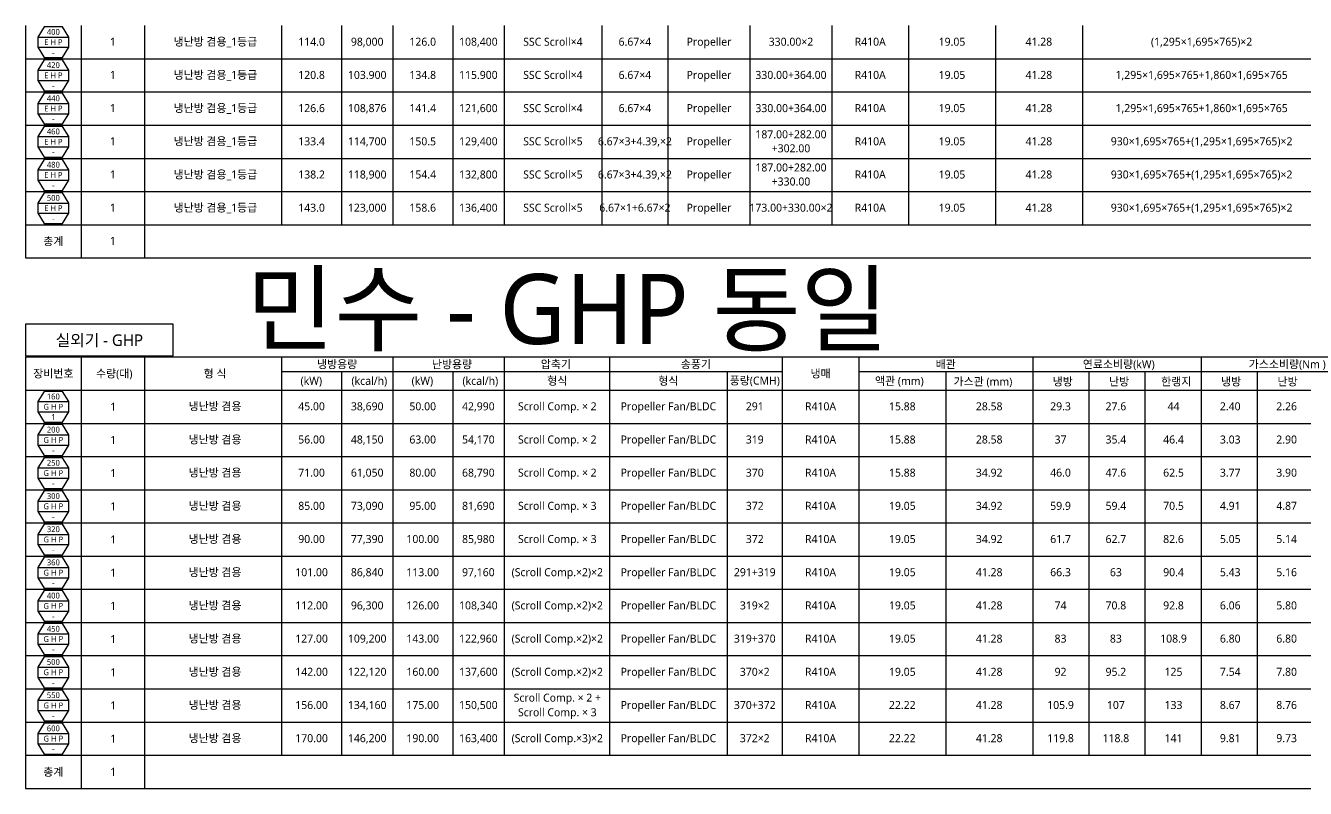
# Model space of a CAD drawing. Header units: millimetres. Extents: x -1305 to 107762, y -9150 to 56526.
# Drawn here: x 483 to 22384, y 1789 to 14843 of the extents above; entities that cross this region are included whole.
import ezdxf
from ezdxf.enums import TextEntityAlignment as Align

# ---------------------------------------------------------------- set-up
doc = ezdxf.new("R2010")
doc.units = ezdxf.units.MM
doc.layers.add('DVM_REPORT', color=7, linetype='Continuous')
doc.styles.add('맑은 고딕', font='malgun.ttf')

# ---------------------------------------------------------------- blocks, each defined once
blk = doc.blocks.new('A$Ca33948f4')
at = {"layer": 'DVM_REPORT', "color": 1}
for p, q in [((0, 568), (0, 0)), ((950, 568), (950, 0)), ((2035, 568), (2035, 0)), ((4379, 568), (4379, 0)), ((4379, 568), (4379, 0)), ((5408, 568), (5408, 0)), ((6283, 568), (6283, 0)), ((7309, 568), (7309, 0)), ((8188, 568), (8188, 0)), ((9993, 568), (9993, 0)), ((12006, 568), (12006, 0)), ((12949, 568), (12949, 0)), ((14259, 568), (14259, 0)), ((15746, 568), (15746, 0)), ((17234, 568), (17234, 0)), ((0, 0), (39183, 0))]:
    blk.add_line(p, q, dxfattribs=at)
at = {"layer": 'DVM_REPORT'}
blk.add_lwpolyline([(738, 196), (738, 372), (633, 548), (317, 548), (212, 372), (212, 196), (317, 20), (633, 20)], close=True, dxfattribs=at)
at = {"layer": 'DVM_REPORT', "color": 1}
for points in [[(18194, 568), (18194, 0)], [(19155, 568), (19155, 0)], [(20115, 568), (20115, 0)], [(21075, 568), (21075, 0)]]:
    blk.add_lwpolyline(points, dxfattribs=at)
at = {"layer": 'DVM_REPORT'}
for points in [[(212, 372), (738, 372)], [(212, 196), (738, 196)]]:
    blk.add_lwpolyline(points, dxfattribs=at)
at = {"layer": 'DVM_REPORT', "color": 2, "style": '맑은 고딕'}
for s, height, p in [('160', 100, (475, 460)), ('G H P', 100, (475, 284)), ('냉난방 겸용', 137, (3242, 292)), ('45.00', 137, (4894, 292)), ('38,690', 137, (5846, 292)), ('50.00', 137, (6796, 292)), ('42,990', 137, (7748, 292)), ('Scroll Comp. × 2', 137, (9099, 292)), ('Propeller Fan/BLDC', 137, (11000, 292)), ('291', 137, (12478, 292)), ('R410A', 137, (13604, 292)), ('15.88', 137, (15003, 292)), ('28.58', 137, (16490, 292)), ('29.3', 137, (17711, 292)), ('27.6', 137, (18658, 292)), ('44', 137, (19644, 292)), ('2.40', 137, (20615, 292)), ('2.26', 137, (21580, 292)), ('1', 100, (475, 108))]:
    blk.add_text(s, height=height, dxfattribs=at).set_placement(p, align=Align.MIDDLE_CENTER)
blk = doc.blocks.new('A$C50fac711')
at = {"layer": 'DVM_REPORT', "color": 1}
for p, q in [((0, 568), (0, 0)), ((950, 568), (950, 0)), ((2035, 568), (2035, 0)), ((4379, 568), (4379, 0)), ((4379, 568), (4379, 0)), ((5408, 568), (5408, 0)), ((6283, 568), (6283, 0)), ((7309, 568), (7309, 0)), ((8188, 568), (8188, 0)), ((9993, 568), (9993, 0)), ((12006, 568), (12006, 0)), ((12949, 568), (12949, 0)), ((14259, 568), (14259, 0)), ((15746, 568), (15746, 0)), ((17234, 568), (17234, 0)), ((0, 0), (39183, 0))]:
    blk.add_line(p, q, dxfattribs=at)
at = {"layer": 'DVM_REPORT'}
blk.add_lwpolyline([(738, 196), (738, 372), (633, 548), (317, 548), (212, 372), (212, 196), (317, 20), (633, 20)], close=True, dxfattribs=at)
at = {"layer": 'DVM_REPORT', "color": 1}
for points in [[(18194, 568), (18194, 0)], [(19155, 568), (19155, 0)], [(20115, 568), (20115, 0)], [(21075, 568), (21075, 0)]]:
    blk.add_lwpolyline(points, dxfattribs=at)
at = {"layer": 'DVM_REPORT'}
for points in [[(212, 372), (738, 372)], [(212, 196), (738, 196)]]:
    blk.add_lwpolyline(points, dxfattribs=at)
at = {"layer": 'DVM_REPORT', "color": 2, "style": '맑은 고딕'}
for s, height, p in [('200', 100, (475, 460)), ('G H P', 100, (475, 284)), ('냉난방 겸용', 137, (3242, 292)), ('56.00', 137, (4894, 292)), ('48,150', 137, (5846, 292)), ('63.00', 137, (6796, 292)), ('54,170', 137, (7748, 292)), ('Scroll Comp. × 2', 137, (9099, 292)), ('Propeller Fan/BLDC', 137, (11000, 292)), ('319', 137, (12478, 292)), ('R410A', 137, (13604, 292)), ('15.88', 137, (15003, 292)), ('28.58', 137, (16490, 292)), ('37', 137, (17711, 292)), ('35.4', 137, (18658, 292)), ('46.4', 137, (19644, 292)), ('3.03', 137, (20615, 292)), ('2.90', 137, (21580, 292)), ('-', 100, (475, 108))]:
    blk.add_text(s, height=height, dxfattribs=at).set_placement(p, align=Align.MIDDLE_CENTER)
blk = doc.blocks.new('A$C5308989e')
at = {"layer": 'DVM_REPORT', "color": 1}
for p, q in [((0, 568), (0, 0)), ((950, 568), (950, 0)), ((2035, 568), (2035, 0)), ((4379, 568), (4379, 0)), ((4379, 568), (4379, 0)), ((5408, 568), (5408, 0)), ((6283, 568), (6283, 0)), ((7309, 568), (7309, 0)), ((8188, 568), (8188, 0)), ((9993, 568), (9993, 0)), ((12006, 568), (12006, 0)), ((12949, 568), (12949, 0)), ((14259, 568), (14259, 0)), ((15746, 568), (15746, 0)), ((17234, 568), (17234, 0)), ((0, 0), (39183, 0))]:
    blk.add_line(p, q, dxfattribs=at)
at = {"layer": 'DVM_REPORT'}
blk.add_lwpolyline([(738, 196), (738, 372), (633, 548), (317, 548), (212, 372), (212, 196), (317, 20), (633, 20)], close=True, dxfattribs=at)
at = {"layer": 'DVM_REPORT', "color": 1}
for points in [[(18194, 568), (18194, 0)], [(19155, 568), (19155, 0)], [(20115, 568), (20115, 0)], [(21075, 568), (21075, 0)]]:
    blk.add_lwpolyline(points, dxfattribs=at)
at = {"layer": 'DVM_REPORT'}
for points in [[(212, 372), (738, 372)], [(212, 196), (738, 196)]]:
    blk.add_lwpolyline(points, dxfattribs=at)
at = {"layer": 'DVM_REPORT', "color": 2, "style": '맑은 고딕'}
for s, height, p in [('250', 100, (475, 460)), ('G H P', 100, (475, 284)), ('냉난방 겸용', 137, (3242, 292)), ('71.00', 137, (4894, 292)), ('61,050', 137, (5846, 292)), ('80.00', 137, (6796, 292)), ('68,790', 137, (7748, 292)), ('Scroll Comp. × 2', 137, (9099, 292)), ('Propeller Fan/BLDC', 137, (11000, 292)), ('370', 137, (12478, 292)), ('R410A', 137, (13604, 292)), ('15.88', 137, (15003, 292)), ('34.92', 137, (16490, 292)), ('46.0', 137, (17711, 292)), ('47.6', 137, (18658, 292)), ('62.5', 137, (19644, 292)), ('3.77', 137, (20615, 292)), ('3.90', 137, (21580, 292)), ('-', 100, (475, 108))]:
    blk.add_text(s, height=height, dxfattribs=at).set_placement(p, align=Align.MIDDLE_CENTER)
blk = doc.blocks.new('A$C57ee22e8')
at = {"layer": 'DVM_REPORT', "color": 1}
for p, q in [((0, 568), (0, 0)), ((950, 568), (950, 0)), ((2035, 568), (2035, 0)), ((4379, 568), (4379, 0)), ((4379, 568), (4379, 0)), ((5408, 568), (5408, 0)), ((6283, 568), (6283, 0)), ((7309, 568), (7309, 0)), ((8188, 568), (8188, 0)), ((9993, 568), (9993, 0)), ((12006, 568), (12006, 0)), ((12949, 568), (12949, 0)), ((14259, 568), (14259, 0)), ((15746, 568), (15746, 0)), ((17234, 568), (17234, 0)), ((0, 0), (39183, 0))]:
    blk.add_line(p, q, dxfattribs=at)
at = {"layer": 'DVM_REPORT'}
blk.add_lwpolyline([(738, 196), (738, 372), (633, 548), (317, 548), (212, 372), (212, 196), (317, 20), (633, 20)], close=True, dxfattribs=at)
at = {"layer": 'DVM_REPORT', "color": 1}
for points in [[(18194, 568), (18194, 0)], [(19155, 568), (19155, 0)], [(20115, 568), (20115, 0)], [(21075, 568), (21075, 0)]]:
    blk.add_lwpolyline(points, dxfattribs=at)
at = {"layer": 'DVM_REPORT'}
for points in [[(212, 372), (738, 372)], [(212, 196), (738, 196)]]:
    blk.add_lwpolyline(points, dxfattribs=at)
at = {"layer": 'DVM_REPORT', "color": 2, "style": '맑은 고딕'}
for s, height, p in [('300', 100, (475, 460)), ('G H P', 100, (475, 284)), ('냉난방 겸용', 137, (3242, 292)), ('85.00', 137, (4894, 292)), ('73,090', 137, (5846, 292)), ('95.00', 137, (6796, 292)), ('81,690', 137, (7748, 292)), ('Scroll Comp. × 3', 137, (9099, 292)), ('Propeller Fan/BLDC', 137, (11000, 292)), ('372', 137, (12478, 292)), ('R410A', 137, (13604, 292)), ('19.05', 137, (15003, 292)), ('34.92', 137, (16490, 292)), ('59.9', 137, (17711, 292)), ('59.4', 137, (18658, 292)), ('70.5', 137, (19644, 292)), ('4.91', 137, (20615, 292)), ('4.87', 137, (21580, 292)), ('-', 100, (475, 108))]:
    blk.add_text(s, height=height, dxfattribs=at).set_placement(p, align=Align.MIDDLE_CENTER)
blk = doc.blocks.new('A$C3d9da7af')
at = {"layer": 'DVM_REPORT', "color": 1}
for p, q in [((0, 568), (0, 0)), ((950, 568), (950, 0)), ((2035, 568), (2035, 0)), ((4379, 568), (4379, 0)), ((4379, 568), (4379, 0)), ((5408, 568), (5408, 0)), ((6283, 568), (6283, 0)), ((7309, 568), (7309, 0)), ((8188, 568), (8188, 0)), ((9993, 568), (9993, 0)), ((12006, 568), (12006, 0)), ((12949, 568), (12949, 0)), ((14259, 568), (14259, 0)), ((15746, 568), (15746, 0)), ((17234, 568), (17234, 0)), ((0, 0), (39183, 0))]:
    blk.add_line(p, q, dxfattribs=at)
at = {"layer": 'DVM_REPORT'}
blk.add_lwpolyline([(738, 196), (738, 372), (633, 548), (317, 548), (212, 372), (212, 196), (317, 20), (633, 20)], close=True, dxfattribs=at)
at = {"layer": 'DVM_REPORT', "color": 1}
for points in [[(18194, 568), (18194, 0)], [(19155, 568), (19155, 0)], [(20115, 568), (20115, 0)], [(21075, 568), (21075, 0)]]:
    blk.add_lwpolyline(points, dxfattribs=at)
at = {"layer": 'DVM_REPORT'}
for points in [[(212, 372), (738, 372)], [(212, 196), (738, 196)]]:
    blk.add_lwpolyline(points, dxfattribs=at)
at = {"layer": 'DVM_REPORT', "color": 2, "style": '맑은 고딕'}
for s, height, p in [('320', 100, (475, 460)), ('G H P', 100, (475, 284)), ('냉난방 겸용', 137, (3242, 292)), ('90.00', 137, (4894, 292)), ('77,390', 137, (5846, 292)), ('100.00', 137, (6796, 292)), ('85,980', 137, (7748, 292)), ('Scroll Comp. × 3', 137, (9099, 292)), ('Propeller Fan/BLDC', 137, (11000, 292)), ('372', 137, (12478, 292)), ('R410A', 137, (13604, 292)), ('19.05', 137, (15003, 292)), ('34.92', 137, (16490, 292)), ('61.7', 137, (17711, 292)), ('62.7', 137, (18658, 292)), ('82.6', 137, (19644, 292)), ('5.05', 137, (20615, 292)), ('5.14', 137, (21580, 292)), ('-', 100, (475, 108))]:
    blk.add_text(s, height=height, dxfattribs=at).set_placement(p, align=Align.MIDDLE_CENTER)
blk = doc.blocks.new('A$C30527f37')
at = {"layer": 'DVM_REPORT', "color": 1}
for p, q in [((0, 568), (0, 0)), ((950, 568), (950, 0)), ((2035, 568), (2035, 0)), ((4379, 568), (4379, 0)), ((4379, 568), (4379, 0)), ((5408, 568), (5408, 0)), ((6283, 568), (6283, 0)), ((7309, 568), (7309, 0)), ((8188, 568), (8188, 0)), ((9993, 568), (9993, 0)), ((12006, 568), (12006, 0)), ((12949, 568), (12949, 0)), ((14259, 568), (14259, 0)), ((15746, 568), (15746, 0)), ((17234, 568), (17234, 0)), ((0, 0), (39183, 0))]:
    blk.add_line(p, q, dxfattribs=at)
at = {"layer": 'DVM_REPORT'}
blk.add_lwpolyline([(738, 196), (738, 372), (633, 548), (317, 548), (212, 372), (212, 196), (317, 20), (633, 20)], close=True, dxfattribs=at)
at = {"layer": 'DVM_REPORT', "color": 1}
for points in [[(18194, 568), (18194, 0)], [(19155, 568), (19155, 0)], [(20115, 568), (20115, 0)], [(21075, 568), (21075, 0)]]:
    blk.add_lwpolyline(points, dxfattribs=at)
at = {"layer": 'DVM_REPORT'}
for points in [[(212, 372), (738, 372)], [(212, 196), (738, 196)]]:
    blk.add_lwpolyline(points, dxfattribs=at)
at = {"layer": 'DVM_REPORT', "color": 2, "style": '맑은 고딕'}
for s, height, p in [('360', 100, (475, 460)), ('G H P', 100, (475, 284)), ('냉난방 겸용', 137, (3242, 292)), ('101.00', 137, (4894, 292)), ('86,840', 137, (5846, 292)), ('113.00', 137, (6796, 292)), ('97,160', 137, (7748, 292)), ('(Scroll Comp.×2)×2', 137, (9099, 292)), ('Propeller Fan/BLDC', 137, (11000, 292)), ('291+319', 137, (12478, 292)), ('R410A', 137, (13604, 292)), ('19.05', 137, (15003, 292)), ('41.28', 137, (16490, 292)), ('66.3', 137, (17711, 292)), ('63', 137, (18658, 292)), ('90.4', 137, (19644, 292)), ('5.43', 137, (20615, 292)), ('5.16', 137, (21580, 292)), ('-', 100, (475, 108))]:
    blk.add_text(s, height=height, dxfattribs=at).set_placement(p, align=Align.MIDDLE_CENTER)
blk = doc.blocks.new('A$C9c4322e8')
at = {"layer": 'DVM_REPORT', "color": 1}
for p, q in [((0, 568), (0, 0)), ((950, 568), (950, 0)), ((2035, 568), (2035, 0)), ((4379, 568), (4379, 0)), ((4379, 568), (4379, 0)), ((5408, 568), (5408, 0)), ((6283, 568), (6283, 0)), ((7309, 568), (7309, 0)), ((8188, 568), (8188, 0)), ((9993, 568), (9993, 0)), ((12006, 568), (12006, 0)), ((12949, 568), (12949, 0)), ((14259, 568), (14259, 0)), ((15746, 568), (15746, 0)), ((17234, 568), (17234, 0)), ((0, 0), (39183, 0))]:
    blk.add_line(p, q, dxfattribs=at)
at = {"layer": 'DVM_REPORT'}
blk.add_lwpolyline([(738, 196), (738, 372), (633, 548), (317, 548), (212, 372), (212, 196), (317, 20), (633, 20)], close=True, dxfattribs=at)
at = {"layer": 'DVM_REPORT', "color": 1}
for points in [[(18194, 568), (18194, 0)], [(19155, 568), (19155, 0)], [(20115, 568), (20115, 0)], [(21075, 568), (21075, 0)]]:
    blk.add_lwpolyline(points, dxfattribs=at)
at = {"layer": 'DVM_REPORT'}
for points in [[(212, 372), (738, 372)], [(212, 196), (738, 196)]]:
    blk.add_lwpolyline(points, dxfattribs=at)
at = {"layer": 'DVM_REPORT', "color": 2, "style": '맑은 고딕'}
for s, height, p in [('400', 100, (475, 460)), ('G H P', 100, (475, 284)), ('냉난방 겸용', 137, (3242, 292)), ('112.00', 137, (4894, 292)), ('96,300', 137, (5846, 292)), ('126.00', 137, (6796, 292)), ('108,340', 137, (7748, 292)), ('(Scroll Comp.×2)×2', 137, (9099, 292)), ('Propeller Fan/BLDC', 137, (11000, 292)), ('319×2', 137, (12478, 292)), ('R410A', 137, (13604, 292)), ('19.05', 137, (15003, 292)), ('41.28', 137, (16490, 292)), ('74', 137, (17711, 292)), ('70.8', 137, (18658, 292)), ('92.8', 137, (19644, 292)), ('6.06', 137, (20615, 292)), ('5.80', 137, (21580, 292)), ('-', 100, (475, 108))]:
    blk.add_text(s, height=height, dxfattribs=at).set_placement(p, align=Align.MIDDLE_CENTER)
blk = doc.blocks.new('A$Ca50f3c1b')
at = {"layer": 'DVM_REPORT', "color": 1}
for p, q in [((0, 568), (0, 0)), ((950, 568), (950, 0)), ((2035, 568), (2035, 0)), ((4379, 568), (4379, 0)), ((4379, 568), (4379, 0)), ((5408, 568), (5408, 0)), ((6283, 568), (6283, 0)), ((7309, 568), (7309, 0)), ((8188, 568), (8188, 0)), ((9993, 568), (9993, 0)), ((12006, 568), (12006, 0)), ((12949, 568), (12949, 0)), ((14259, 568), (14259, 0)), ((15746, 568), (15746, 0)), ((17234, 568), (17234, 0)), ((0, 0), (39183, 0))]:
    blk.add_line(p, q, dxfattribs=at)
at = {"layer": 'DVM_REPORT'}
blk.add_lwpolyline([(738, 196), (738, 372), (633, 548), (317, 548), (212, 372), (212, 196), (317, 20), (633, 20)], close=True, dxfattribs=at)
at = {"layer": 'DVM_REPORT', "color": 1}
for points in [[(18194, 568), (18194, 0)], [(19155, 568), (19155, 0)], [(20115, 568), (20115, 0)], [(21075, 568), (21075, 0)]]:
    blk.add_lwpolyline(points, dxfattribs=at)
at = {"layer": 'DVM_REPORT'}
for points in [[(212, 372), (738, 372)], [(212, 196), (738, 196)]]:
    blk.add_lwpolyline(points, dxfattribs=at)
at = {"layer": 'DVM_REPORT', "color": 2, "style": '맑은 고딕'}
for s, height, p in [('450', 100, (475, 460)), ('G H P', 100, (475, 284)), ('냉난방 겸용', 137, (3242, 292)), ('127.00', 137, (4894, 292)), ('109,200', 137, (5846, 292)), ('143.00', 137, (6796, 292)), ('122,960', 137, (7748, 292)), ('(Scroll Comp.×2)×2', 137, (9099, 292)), ('Propeller Fan/BLDC', 137, (11000, 292)), ('319+370', 137, (12478, 292)), ('R410A', 137, (13604, 292)), ('19.05', 137, (15003, 292)), ('41.28', 137, (16490, 292)), ('83', 137, (17711, 292)), ('83', 137, (18658, 292)), ('108.9', 137, (19644, 292)), ('6.80', 137, (20615, 292)), ('6.80', 137, (21580, 292)), ('-', 100, (475, 108))]:
    blk.add_text(s, height=height, dxfattribs=at).set_placement(p, align=Align.MIDDLE_CENTER)
blk = doc.blocks.new('A$C02f56cc2')
at = {"layer": 'DVM_REPORT', "color": 1}
for p, q in [((0, 568), (0, 0)), ((950, 568), (950, 0)), ((2035, 568), (2035, 0)), ((4379, 568), (4379, 0)), ((4379, 568), (4379, 0)), ((5408, 568), (5408, 0)), ((6283, 568), (6283, 0)), ((7309, 568), (7309, 0)), ((8188, 568), (8188, 0)), ((9993, 568), (9993, 0)), ((12006, 568), (12006, 0)), ((12949, 568), (12949, 0)), ((14259, 568), (14259, 0)), ((15746, 568), (15746, 0)), ((17234, 568), (17234, 0)), ((0, 0), (39183, 0))]:
    blk.add_line(p, q, dxfattribs=at)
at = {"layer": 'DVM_REPORT'}
blk.add_lwpolyline([(738, 196), (738, 372), (633, 548), (317, 548), (212, 372), (212, 196), (317, 20), (633, 20)], close=True, dxfattribs=at)
at = {"layer": 'DVM_REPORT', "color": 1}
for points in [[(18194, 568), (18194, 0)], [(19155, 568), (19155, 0)], [(20115, 568), (20115, 0)], [(21075, 568), (21075, 0)]]:
    blk.add_lwpolyline(points, dxfattribs=at)
at = {"layer": 'DVM_REPORT'}
for points in [[(212, 372), (738, 372)], [(212, 196), (738, 196)]]:
    blk.add_lwpolyline(points, dxfattribs=at)
at = {"layer": 'DVM_REPORT', "color": 2, "style": '맑은 고딕'}
for s, height, p in [('500', 100, (475, 460)), ('G H P', 100, (475, 284)), ('냉난방 겸용', 137, (3242, 292)), ('142.00', 137, (4894, 292)), ('122,120', 137, (5846, 292)), ('160.00', 137, (6796, 292)), ('137,600', 137, (7748, 292)), ('(Scroll Comp.×2)×2', 137, (9099, 292)), ('Propeller Fan/BLDC', 137, (11000, 292)), ('370×2', 137, (12478, 292)), ('R410A', 137, (13604, 292)), ('19.05', 137, (15003, 292)), ('41.28', 137, (16490, 292)), ('92', 137, (17711, 292)), ('95.2', 137, (18658, 292)), ('125', 137, (19644, 292)), ('7.54', 137, (20615, 292)), ('7.80', 137, (21580, 292)), ('-', 100, (475, 108))]:
    blk.add_text(s, height=height, dxfattribs=at).set_placement(p, align=Align.MIDDLE_CENTER)
blk = doc.blocks.new('A$C9909911a')
at = {"layer": 'DVM_REPORT', "color": 1}
for p, q in [((0, 568), (0, 0)), ((950, 568), (950, 0)), ((2035, 568), (2035, 0)), ((4379, 568), (4379, 0)), ((4379, 568), (4379, 0)), ((5408, 568), (5408, 0)), ((6283, 568), (6283, 0)), ((7309, 568), (7309, 0)), ((8188, 568), (8188, 0)), ((9993, 568), (9993, 0)), ((12006, 568), (12006, 0)), ((12949, 568), (12949, 0)), ((14259, 568), (14259, 0)), ((15746, 568), (15746, 0)), ((17234, 568), (17234, 0)), ((0, 0), (39183, 0))]:
    blk.add_line(p, q, dxfattribs=at)
at = {"layer": 'DVM_REPORT'}
blk.add_lwpolyline([(738, 196), (738, 372), (633, 548), (317, 548), (212, 372), (212, 196), (317, 20), (633, 20)], close=True, dxfattribs=at)
at = {"layer": 'DVM_REPORT', "color": 1}
for points in [[(18194, 568), (18194, 0)], [(19155, 568), (19155, 0)], [(20115, 568), (20115, 0)], [(21075, 568), (21075, 0)]]:
    blk.add_lwpolyline(points, dxfattribs=at)
at = {"layer": 'DVM_REPORT'}
for points in [[(212, 372), (738, 372)], [(212, 196), (738, 196)]]:
    blk.add_lwpolyline(points, dxfattribs=at)
at = {"layer": 'DVM_REPORT', "color": 2, "style": '맑은 고딕'}
for s, height, p in [('550', 100, (475, 460)), ('Scroll Comp. × 2 +', 137, (9099, 417)), ('G H P', 100, (475, 284)), ('냉난방 겸용', 137, (3242, 292)), ('156.00', 137, (4894, 292)), ('134,160', 137, (5846, 292)), ('175.00', 137, (6796, 292)), ('150,500', 137, (7748, 292)), ('Scroll Comp. × 3', 137, (9099, 167)), ('Propeller Fan/BLDC', 137, (11000, 292)), ('370+372', 137, (12478, 292)), ('R410A', 137, (13604, 292)), ('22.22', 137, (15003, 292)), ('41.28', 137, (16490, 292)), ('105.9', 137, (17711, 292)), ('107', 137, (18658, 292)), ('133', 137, (19644, 292)), ('8.67', 137, (20615, 292)), ('8.76', 137, (21580, 292)), ('-', 100, (475, 108))]:
    blk.add_text(s, height=height, dxfattribs=at).set_placement(p, align=Align.MIDDLE_CENTER)
blk = doc.blocks.new('A$Cf9d65b0c')
at = {"layer": 'DVM_REPORT', "color": 1}
for p, q in [((0, 568), (0, 0)), ((950, 568), (950, 0)), ((2035, 568), (2035, 0)), ((4379, 568), (4379, 0)), ((4379, 568), (4379, 0)), ((5408, 568), (5408, 0)), ((6283, 568), (6283, 0)), ((7309, 568), (7309, 0)), ((8188, 568), (8188, 0)), ((9993, 568), (9993, 0)), ((12006, 568), (12006, 0)), ((12949, 568), (12949, 0)), ((14259, 568), (14259, 0)), ((15746, 568), (15746, 0)), ((17234, 568), (17234, 0)), ((0, 0), (39183, 0))]:
    blk.add_line(p, q, dxfattribs=at)
at = {"layer": 'DVM_REPORT'}
blk.add_lwpolyline([(738, 196), (738, 372), (633, 548), (317, 548), (212, 372), (212, 196), (317, 20), (633, 20)], close=True, dxfattribs=at)
at = {"layer": 'DVM_REPORT', "color": 1}
for points in [[(18194, 568), (18194, 0)], [(19155, 568), (19155, 0)], [(20115, 568), (20115, 0)], [(21075, 568), (21075, 0)]]:
    blk.add_lwpolyline(points, dxfattribs=at)
at = {"layer": 'DVM_REPORT'}
for points in [[(212, 372), (738, 372)], [(212, 196), (738, 196)]]:
    blk.add_lwpolyline(points, dxfattribs=at)
at = {"layer": 'DVM_REPORT', "color": 2, "style": '맑은 고딕'}
for s, height, p in [('600', 100, (475, 460)), ('G H P', 100, (475, 284)), ('냉난방 겸용', 137, (3242, 292)), ('170.00', 137, (4894, 292)), ('146,200', 137, (5846, 292)), ('190.00', 137, (6796, 292)), ('163,400', 137, (7748, 292)), ('(Scroll Comp.×3)×2', 137, (9099, 292)), ('Propeller Fan/BLDC', 137, (11000, 292)), ('372×2', 137, (12478, 292)), ('R410A', 137, (13604, 292)), ('22.22', 137, (15003, 292)), ('41.28', 137, (16490, 292)), ('119.8', 137, (17711, 292)), ('118.8', 137, (18658, 292)), ('141', 137, (19644, 292)), ('9.81', 137, (20615, 292)), ('9.73', 137, (21580, 292)), ('-', 100, (475, 108))]:
    blk.add_text(s, height=height, dxfattribs=at).set_placement(p, align=Align.MIDDLE_CENTER)
blk = doc.blocks.new('A$C4023a230')
at = {"layer": 'DVM_REPORT', "color": 1}
for p, q in [((0, 568), (0, 0)), ((950, 568), (950, 0)), ((2035, 568), (2035, 0)), ((0, 0), (39183, 0))]:
    blk.add_line(p, q, dxfattribs=at)
at = {"layer": 'DVM_REPORT', "color": 2, "style": '맑은 고딕'}
blk.add_text('총계', height=137, dxfattribs=at).set_placement((475, 284), align=Align.MIDDLE_CENTER)
blk = doc.blocks.new('A$C370d0fec')
at = {"layer": 'DVM_REPORT'}
for p, q in [((0, 568), (0, 0)), ((0, 0), (35203, 0))]:
    blk.add_line(p, q, dxfattribs=at)
at = {"layer": 'DVM_REPORT', "color": 1}
for p, q in [((950, 568), (950, 0)), ((2035, 568), (2035, 0))]:
    blk.add_line(p, q, dxfattribs=at)
at = {"layer": 'DVM_REPORT', "color": 2, "style": '맑은 고딕'}
blk.add_text('총계', height=137, dxfattribs=at).set_placement((475, 284), align=Align.MIDDLE_CENTER)
blk = doc.blocks.new('A$C5af08ec7')
at = {"layer": 'DVM_REPORT', "color": 7}
for p, q in [((2527, 1128), (0, 1128)), ((0, 1128), (0, 585)), ((2527, 585), (2527, 1128)), ((0, 585), (2527, 585)), ((0, 568), (39183, 568)), ((0, 568), (0, 0)), ((0, 0), (39183, 0))]:
    blk.add_line(p, q, dxfattribs=at)
at = {"layer": 'DVM_REPORT', "color": 1}
for p, q in [((950, 568), (950, 0)), ((2035, 568), (2035, 0)), ((4379, 568), (4379, 0)), ((4379, 568), (4379, 0)), ((6283, 568), (6283, 0)), ((8188, 568), (8188, 0)), ((9993, 568), (9993, 0)), ((12949, 568), (12949, 0)), ((14259, 568), (14259, 0)), ((14259, 568), (14259, 0)), ((17234, 568), (17234, 0)), ((20115, 568), (20115, 0)), ((4379, 321), (12949, 321)), ((5408, 321), (5408, 0)), ((7309, 321), (7309, 0)), ((12006, 321), (12006, 0)), ((14259, 321), (17234, 321)), ((15746, 321), (15746, 0)), ((17234, 321), (22996, 321)), ((18194, 321), (18194, 0)), ((19155, 321), (19155, 0)), ((21075, 321), (21075, 0))]:
    blk.add_line(p, q, dxfattribs=at)
at = {"layer": 'DVM_REPORT', "color": 7, "style": '맑은 고딕'}
blk.add_text('실외기 - GHP', height=197.8, dxfattribs=at).set_placement((1263, 856), align=Align.MIDDLE_CENTER)
at = {"layer": 'DVM_REPORT', "color": 2, "style": '맑은 고딕'}
for s, p in [('냉방용량', (5331, 444)), ('난방용량', (7297, 442)), ('압축기', (9075, 444)), ('송풍기', (11471, 444)), ('배관', (15746, 444)), ('연료소비량(kW)', (18707, 444)), ('가스소비량(Nm )', (21590, 444)), ('장비번호', (475, 284)), ('수량(대)', (1517, 284)), ('형 식', (3242, 284)), ('(kW)', (4889, 160)), ('(kcal/h)', (5882, 160)), ('(kW)', (6790, 160)), ('(kcal/h)', (7782, 160)), ('형식', (9099, 160)), ('형식', (11000, 160)), ('풍량(CMH)', (12478, 164)), ('냉매', (13604, 284))]:
    blk.add_text(s, height=137.3, dxfattribs=at).set_placement(p, align=Align.MIDDLE_CENTER)
for s, p in [('액관 (mm)', (15369, 158)), ('가스관 (mm)', (16885, 147)), ('냉방', (17920, 147)), ('난방', (18887, 147)), ('한랭지', (19950, 147)), ('냉방', (20801, 147)), ('난방', (21768, 147))]:
    blk.add_text(s, height=137.3, dxfattribs=at).set_placement(p, align=Align.MIDDLE_RIGHT)
blk = doc.blocks.new('A$C440fe562')
at = {"layer": 'DVM_REPORT'}
blk.add_line((0, 568), (0, 0), dxfattribs=at)
at = {"layer": 'DVM_REPORT', "color": 1}
for p, q in [((950, 568), (950, 0)), ((2035, 568), (2035, 0)), ((4379, 568), (4379, 0)), ((5408, 568), (5408, 0)), ((6283, 568), (6283, 0)), ((7309, 568), (7309, 0)), ((8188, 568), (8188, 0)), ((9861, 568), (9861, 0)), ((10993, 568), (10993, 0)), ((12396, 568), (12396, 0)), ((13799, 568), (13799, 0)), ((15109, 568), (15109, 0)), ((16596, 568), (16596, 0)), ((18084, 568), (18084, 0)), ((0, 0), (35203, 0))]:
    blk.add_line(p, q, dxfattribs=at)
at = {"layer": 'DVM_REPORT'}
blk.add_lwpolyline([(738, 196), (738, 372), (633, 548), (317, 548), (212, 372), (212, 196), (317, 20), (633, 20)], close=True, dxfattribs=at)
for points in [[(212, 372), (738, 372)], [(212, 196), (738, 196)]]:
    blk.add_lwpolyline(points, dxfattribs=at)
at = {"layer": 'DVM_REPORT', "color": 2, "style": '맑은 고딕'}
for s, height, p in [('500', 100, (475, 460)), ('E H P', 100, (475, 284)), ('냉난방 겸용_1등급', 137, (3248, 292)), ('143.0', 137, (4894, 292)), ('123,000', 137, (5846, 292)), ('158.6', 137, (6796, 292)), ('136,400', 137, (7748, 292)), ('SSC Scroll×5', 137, (9024, 292)), ('6.67×1+6.67×2', 137, (10427, 292)), ('Propeller', 137, (11695, 292)), ('173.00+330.00×2', 137, (13098, 292)), ('R410A', 137, (14454, 292)), ('19.05', 137, (15853, 292)), ('41.28', 137, (17340, 292)), ('930×1,695×765+(1,295×1,695×765)×2', 137, (20125, 292)), ('-', 100, (475, 108))]:
    blk.add_text(s, height=height, dxfattribs=at).set_placement(p, align=Align.MIDDLE_CENTER)
blk = doc.blocks.new('A$Ccde1b385')
at = {"layer": 'DVM_REPORT'}
blk.add_line((0, 568), (0, 0), dxfattribs=at)
at = {"layer": 'DVM_REPORT', "color": 1}
for p, q in [((950, 568), (950, 0)), ((2035, 568), (2035, 0)), ((4379, 568), (4379, 0)), ((5408, 568), (5408, 0)), ((6283, 568), (6283, 0)), ((7309, 568), (7309, 0)), ((8188, 568), (8188, 0)), ((9861, 568), (9861, 0)), ((10993, 568), (10993, 0)), ((12396, 568), (12396, 0)), ((13799, 568), (13799, 0)), ((15109, 568), (15109, 0)), ((16596, 568), (16596, 0)), ((18084, 568), (18084, 0)), ((0, 0), (35203, 0))]:
    blk.add_line(p, q, dxfattribs=at)
at = {"layer": 'DVM_REPORT'}
blk.add_lwpolyline([(738, 196), (738, 372), (633, 548), (317, 548), (212, 372), (212, 196), (317, 20), (633, 20)], close=True, dxfattribs=at)
for points in [[(212, 372), (738, 372)], [(212, 196), (738, 196)]]:
    blk.add_lwpolyline(points, dxfattribs=at)
at = {"layer": 'DVM_REPORT', "color": 2, "style": '맑은 고딕'}
for s, height, p in [('480', 100, (475, 460)), ('187.00+282.00', 137, (13098, 412)), ('E H P', 100, (475, 284)), ('냉난방 겸용_1등급', 137, (3248, 292)), ('138.2', 137, (4894, 292)), ('118,900', 137, (5846, 292)), ('154.4', 137, (6796, 292)), ('132,800', 137, (7748, 292)), ('SSC Scroll×5', 137, (9024, 292)), ('6.67×3+4.39,×2', 137, (10427, 292)), ('Propeller', 137, (11695, 292)), ('+330.00', 137, (13098, 172)), ('R410A', 137, (14454, 292)), ('19.05', 137, (15853, 292)), ('41.28', 137, (17340, 292)), ('930×1,695×765+(1,295×1,695×765)×2', 137, (20125, 292)), ('-', 100, (475, 108))]:
    blk.add_text(s, height=height, dxfattribs=at).set_placement(p, align=Align.MIDDLE_CENTER)
blk = doc.blocks.new('A$C49469e83')
at = {"layer": 'DVM_REPORT'}
blk.add_line((0, 568), (0, 0), dxfattribs=at)
at = {"layer": 'DVM_REPORT', "color": 1}
for p, q in [((950, 568), (950, 0)), ((2035, 568), (2035, 0)), ((4379, 568), (4379, 0)), ((5408, 568), (5408, 0)), ((6283, 568), (6283, 0)), ((7309, 568), (7309, 0)), ((8188, 568), (8188, 0)), ((9861, 568), (9861, 0)), ((10993, 568), (10993, 0)), ((12396, 568), (12396, 0)), ((13799, 568), (13799, 0)), ((15109, 568), (15109, 0)), ((16596, 568), (16596, 0)), ((18084, 568), (18084, 0)), ((0, 0), (35203, 0))]:
    blk.add_line(p, q, dxfattribs=at)
at = {"layer": 'DVM_REPORT'}
blk.add_lwpolyline([(738, 196), (738, 372), (633, 548), (317, 548), (212, 372), (212, 196), (317, 20), (633, 20)], close=True, dxfattribs=at)
for points in [[(212, 372), (738, 372)], [(212, 196), (738, 196)]]:
    blk.add_lwpolyline(points, dxfattribs=at)
at = {"layer": 'DVM_REPORT', "color": 2, "style": '맑은 고딕'}
for s, height, p in [('460', 100, (475, 460)), ('187.00+282.00', 137, (13098, 412)), ('E H P', 100, (475, 284)), ('냉난방 겸용_1등급', 137, (3248, 292)), ('133.4', 137, (4894, 292)), ('114,700', 137, (5846, 292)), ('150.5', 137, (6796, 292)), ('129,400', 137, (7748, 292)), ('SSC Scroll×5', 137, (9024, 292)), ('6.67×3+4.39,×2', 137, (10427, 292)), ('Propeller', 137, (11695, 292)), ('+302.00', 137, (13098, 172)), ('R410A', 137, (14454, 292)), ('19.05', 137, (15853, 292)), ('41.28', 137, (17340, 292)), ('930×1,695×765+(1,295×1,695×765)×2', 137, (20125, 292)), ('-', 100, (475, 108))]:
    blk.add_text(s, height=height, dxfattribs=at).set_placement(p, align=Align.MIDDLE_CENTER)
blk = doc.blocks.new('A$C7b524b06')
at = {"layer": 'DVM_REPORT'}
blk.add_line((0, 568), (0, 0), dxfattribs=at)
at = {"layer": 'DVM_REPORT', "color": 1}
for p, q in [((950, 568), (950, 0)), ((2035, 568), (2035, 0)), ((4379, 568), (4379, 0)), ((5408, 568), (5408, 0)), ((6283, 568), (6283, 0)), ((7309, 568), (7309, 0)), ((8188, 568), (8188, 0)), ((9861, 568), (9861, 0)), ((10993, 568), (10993, 0)), ((12396, 568), (12396, 0)), ((13799, 568), (13799, 0)), ((15109, 568), (15109, 0)), ((16596, 568), (16596, 0)), ((18084, 568), (18084, 0)), ((0, 0), (35203, 0))]:
    blk.add_line(p, q, dxfattribs=at)
at = {"layer": 'DVM_REPORT'}
blk.add_lwpolyline([(738, 196), (738, 372), (633, 548), (317, 548), (212, 372), (212, 196), (317, 20), (633, 20)], close=True, dxfattribs=at)
for points in [[(212, 372), (738, 372)], [(212, 196), (738, 196)]]:
    blk.add_lwpolyline(points, dxfattribs=at)
at = {"layer": 'DVM_REPORT', "color": 2, "style": '맑은 고딕'}
for s, height, p in [('440', 100, (475, 460)), ('E H P', 100, (475, 284)), ('냉난방 겸용_1등급', 137, (3248, 292)), ('126.6', 137, (4894, 292)), ('108,876', 137, (5846, 292)), ('141.4', 137, (6796, 292)), ('121,600', 137, (7748, 292)), ('SSC Scroll×4', 137, (9024, 292)), ('6.67×4', 137, (10427, 292)), ('Propeller', 137, (11695, 292)), ('330.00+364.00', 137, (13098, 292)), ('R410A', 137, (14454, 292)), ('19.05', 137, (15853, 292)), ('41.28', 137, (17340, 292)), ('1,295×1,695×765+1,860×1,695×765', 137, (20125, 292)), ('-', 100, (475, 108))]:
    blk.add_text(s, height=height, dxfattribs=at).set_placement(p, align=Align.MIDDLE_CENTER)
blk = doc.blocks.new('A$C6ace5c91')
at = {"layer": 'DVM_REPORT'}
blk.add_line((0, 568), (0, 0), dxfattribs=at)
at = {"layer": 'DVM_REPORT', "color": 1}
for p, q in [((950, 568), (950, 0)), ((2035, 568), (2035, 0)), ((4379, 568), (4379, 0)), ((5408, 568), (5408, 0)), ((6283, 568), (6283, 0)), ((7309, 568), (7309, 0)), ((8188, 568), (8188, 0)), ((9861, 568), (9861, 0)), ((10993, 568), (10993, 0)), ((12396, 568), (12396, 0)), ((13799, 568), (13799, 0)), ((15109, 568), (15109, 0)), ((16596, 568), (16596, 0)), ((18084, 568), (18084, 0)), ((0, 0), (35203, 0))]:
    blk.add_line(p, q, dxfattribs=at)
at = {"layer": 'DVM_REPORT'}
blk.add_lwpolyline([(738, 196), (738, 372), (633, 548), (317, 548), (212, 372), (212, 196), (317, 20), (633, 20)], close=True, dxfattribs=at)
for points in [[(212, 372), (738, 372)], [(212, 196), (738, 196)]]:
    blk.add_lwpolyline(points, dxfattribs=at)
at = {"layer": 'DVM_REPORT', "color": 2, "style": '맑은 고딕'}
for s, height, p in [('420', 100, (475, 460)), ('E H P', 100, (475, 284)), ('냉난방 겸용_1등급', 137, (3248, 292)), ('120.8', 137, (4894, 292)), ('103.900', 137, (5846, 292)), ('134.8', 137, (6796, 292)), ('115.900', 137, (7748, 292)), ('SSC Scroll×4', 137, (9024, 292)), ('6.67×4', 137, (10427, 292)), ('Propeller', 137, (11695, 292)), ('330.00+364.00', 137, (13098, 292)), ('R410A', 137, (14454, 292)), ('19.05', 137, (15853, 292)), ('41.28', 137, (17340, 292)), ('1,295×1,695×765+1,860×1,695×765', 137, (20125, 292)), ('-', 100, (475, 108))]:
    blk.add_text(s, height=height, dxfattribs=at).set_placement(p, align=Align.MIDDLE_CENTER)
blk = doc.blocks.new('A$Cc93e084c')
at = {"layer": 'DVM_REPORT'}
blk.add_line((0, 568), (0, 0), dxfattribs=at)
at = {"layer": 'DVM_REPORT', "color": 1}
for p, q in [((950, 568), (950, 0)), ((2035, 568), (2035, 0)), ((4379, 568), (4379, 0)), ((5408, 568), (5408, 0)), ((6283, 568), (6283, 0)), ((7309, 568), (7309, 0)), ((8188, 568), (8188, 0)), ((9861, 568), (9861, 0)), ((10993, 568), (10993, 0)), ((12396, 568), (12396, 0)), ((13799, 568), (13799, 0)), ((15109, 568), (15109, 0)), ((16596, 568), (16596, 0)), ((18084, 568), (18084, 0)), ((0, 0), (35203, 0))]:
    blk.add_line(p, q, dxfattribs=at)
at = {"layer": 'DVM_REPORT'}
blk.add_lwpolyline([(738, 196), (738, 372), (633, 548), (317, 548), (212, 372), (212, 196), (317, 20), (633, 20)], close=True, dxfattribs=at)
for points in [[(212, 372), (738, 372)], [(212, 196), (738, 196)]]:
    blk.add_lwpolyline(points, dxfattribs=at)
at = {"layer": 'DVM_REPORT', "color": 2, "style": '맑은 고딕'}
for s, height, p in [('400', 100, (475, 460)), ('E H P', 100, (475, 284)), ('냉난방 겸용_1등급', 137, (3248, 292)), ('114.0', 137, (4894, 292)), ('98,000', 137, (5846, 292)), ('126.0', 137, (6796, 292)), ('108,400', 137, (7748, 292)), ('SSC Scroll×4', 137, (9024, 292)), ('6.67×4', 137, (10427, 292)), ('Propeller', 137, (11695, 292)), ('330.00×2', 137, (13098, 292)), ('R410A', 137, (14454, 292)), ('19.05', 137, (15853, 292)), ('41.28', 137, (17340, 292)), ('(1,295×1,695×765)×2', 137, (20125, 292)), ('-', 100, (475, 108))]:
    blk.add_text(s, height=height, dxfattribs=at).set_placement(p, align=Align.MIDDLE_CENTER)

msp = doc.modelspace()

# ---------------------------------------------------------------- block references
for name, p in [('A$Cc93e084c', (483, 14275)), ('A$C6ace5c91', (483, 13707)), ('A$C7b524b06', (483, 13139)), ('A$C49469e83', (483, 12571)), ('A$Ccde1b385', (483, 12003)), ('A$C440fe562', (483, 11435)), ('A$C370d0fec', (483, 10868)), ('A$C5af08ec7', (483, 8604)), ('A$Ca33948f4', (483, 8036)), ('A$C50fac711', (483, 7468)), ('A$C5308989e', (483, 6901)), ('A$C57ee22e8', (483, 6333)), ('A$C3d9da7af', (483, 5765)), ('A$C30527f37', (483, 5197)), ('A$C9c4322e8', (483, 4629)), ('A$Ca50f3c1b', (483, 4061)), ('A$C02f56cc2', (483, 3493)), ('A$C9909911a', (483, 2925)), ('A$Cf9d65b0c', (483, 2357)), ('A$C4023a230', (483, 1789))]:
    msp.add_blockref(name, p)

# ---------------------------------------------------------------- texts
at = {"layer": 'DVM_REPORT', "color": 2, "style": '맑은 고딕'}
for p in [(1976, 14567), (1976, 13999), (1976, 13431), (1976, 12863), (1976, 12295), (1976, 11727), (1976, 11159), (1982, 8320), (1982, 7752), (1982, 7185), (1982, 6617), (1982, 6049), (1982, 5481), (1982, 4913), (1982, 4345), (1982, 3777), (1982, 3209), (1982, 2641), (1982, 2073)]:
    msp.add_text('1', height=137, dxfattribs=at).set_placement(p, align=Align.MIDDLE_CENTER)
at = {"layer": 'DVM_REPORT', "color": 7, "style": '맑은 고딕'}
msp.add_text('민수 - GHP 동일', height=1200, dxfattribs=at).set_placement((9756, 9994), align=Align.MIDDLE_CENTER)

doc.saveas('drawing.dxf')
